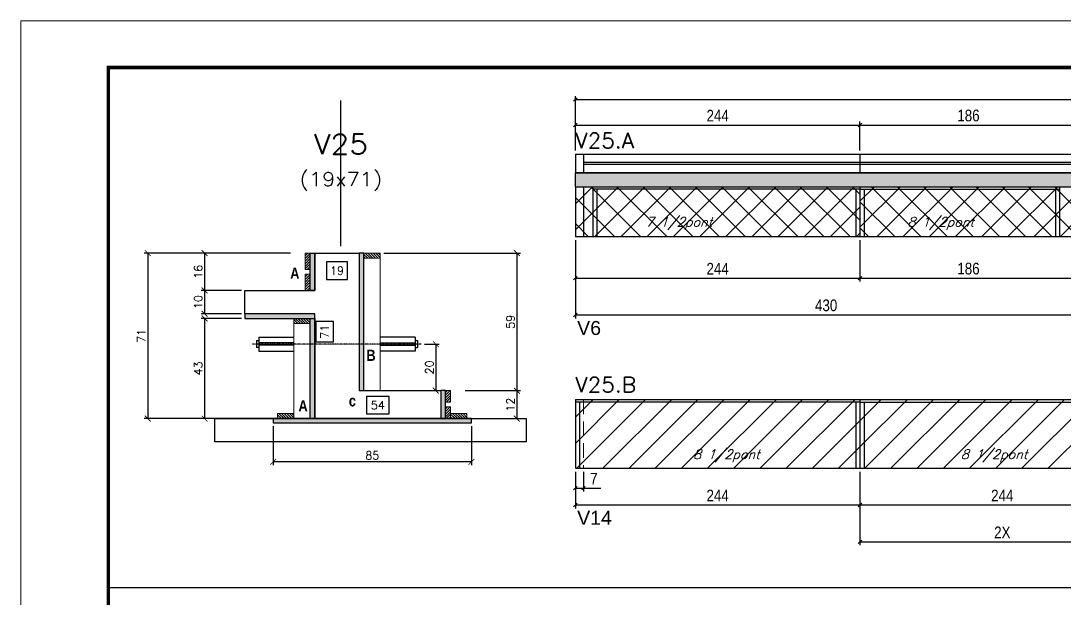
# Model space of a CAD drawing. Extents: x -10448 to -1189, y -11772 to 17235.
# Drawn here: x -10448 to -9554, y 8309 to 8804 of the extents above; entities that cross this region are included whole.
import ezdxf
from ezdxf.enums import TextEntityAlignment as Align

# ---------------------------------------------------------------- set-up
doc = ezdxf.new("R2010")
doc.units = 0
doc.linetypes.add('DASHED', pattern=[0.75, 0.5, -0.25])
doc.linetypes.add('HIDDEN', pattern=[0.375, 0.25, -0.125])
for name, color, linetype in [('5', 5, 'Continuous'), ('barrote', 251, 'Continuous'), ('COTA', 241, 'Continuous'), ('Cota Seção (2x)', 4, 'Continuous'), ('detalhes', 4, 'Continuous'), ('Painéis', 200, 'Continuous'), ('Reaproveitamento', 251, 'Continuous'), ('SARR_2.2x7', 40, 'Continuous'), ('SARR_3.5x7', 81, 'Continuous'), ('TENSOR', 3, 'Continuous'), ('texto', 7, 'Continuous'), ('Texto de Titulo', 7, 'Continuous'), ('Texto Qtd Sarr', 242, 'Continuous')]:
    doc.layers.add(name, color=color, linetype=linetype)
for name, color, linetype, lineweight in [('CONCRETO', 251, 'Continuous', 25), ('Folhas', 255, 'Continuous', 9), ('Hachura', 251, 'Continuous', 9), ('Madeira', 126, 'Continuous', 18), ('Sarr 2.2x7', 40, 'Continuous', 9), ('SARRAFO DE PRESSAO', 251, 'DASHED', 9), ('Texto Seção', 7, 'Continuous', 15)]:
    doc.layers.add(name, color=color, linetype=linetype, lineweight=lineweight)
doc.styles.add('COTA TECNICA', font='techl___.ttf', dxfattribs={"height": 10})
doc.styles.add('REGUA-120', font='ROMANS.shx', dxfattribs={"height": 15})
doc.styles.add('Romans', font='romans.shx')
doc.styles.get("Standard").update_dxf_attribs({"font": 'arial.ttf'})
doc.styles.add('TECNICA', font='techb___.ttf', dxfattribs={"height": 10})
doc.dimstyles.new('Cota Seção (2x)', dxfattribs={"dimtxt": 7, "dimasz": 5, "dimexe": 3, "dimexo": 3, "dimgap": 2, "dimtad": 3, "dimdec": 1, "dimlfac": 0.5, "dimzin": 12, "dimdsep": 46, "dimtxsty": 'Romans', "dimblk": 'ARCHTICK', "dimcen": 0, "dimclrd": 4, "dimclre": 4, "dimclrt": 1, "dimadec": 1, "dimazin": 3, "dimtfac": 1, "dimtdec": 1, "dimtmove": 0, "dimatfit": 3, "dimldrblk": 'OBLIQUE', "dimfxl": 1, "dimtolj": 1, "dimtzin": 12, "dimarcsym": 0})
doc.dimstyles.new('Cota Seção interna', dxfattribs={"dimtxt": 7, "dimasz": 6, "dimexe": 0.18, "dimexo": 2, "dimgap": -4, "dimtad": 3, "dimdec": 1, "dimlfac": 0.5, "dimzin": 12, "dimdsep": 46, "dimtxsty": 'Romans', "dimblk": 'ARCHTICK', "dimcen": 0.09, "dimse1": 1, "dimse2": 1, "dimsd1": 1, "dimsd2": 1, "dimclrd": 180, "dimclre": 5, "dimclrt": 1, "dimadec": 0, "dimazin": 3, "dimtfac": 1, "dimtdec": 1, "dimtofl": 0, "dimtmove": 0, "dimatfit": 3, "dimldrblk": 'ARCHTICK', "dimfxl": 1, "dimtolj": 1, "dimtzin": 0, "dimarcsym": 0})
doc.dimstyles.new('PAINEL', dxfattribs={"dimtxt": 10, "dimasz": 3, "dimexe": 3, "dimexo": 3, "dimgap": 3, "dimtad": 1, "dimdec": 1, "dimzin": 12, "dimdsep": 46, "dimtxsty": 'COTA TECNICA', "dimblk1": 'OBLIQUE', "dimblk2": 'OBLIQUE', "dimsah": 1, "dimcen": 0.9, "dimclrd": 4, "dimclre": 4, "dimclrt": 240, "dimadec": 1, "dimazin": 3, "dimtfac": 1, "dimtdec": 1, "dimtmove": 0, "dimatfit": 3, "dimfxl": 1, "dimtolj": 1, "dimtzin": 12, "dimarcsym": 0})
pattern_1 = [(45, (-141054.283, -17031.849), (-11.2253202, 11.2253202), [])]

# ---------------------------------------------------------------- blocks, each defined once
blk = doc.blocks.new('9999999999')
at = {"layer": 'Folhas'}
blk.add_lwpolyline([(98138.98, 34190.21), (99623.98, 34190.21), (99623.98, 35240.21), (98138.98, 35240.21)], close=True, dxfattribs=at)
at = {"layer": 'Folhas', "color": 30, "const_width": 3}
blk.add_lwpolyline([(98213.98, 34230.21), (99583.98, 34230.21), (99583.98, 35200.21), (98213.98, 35200.21)], close=True, dxfattribs=at)
blk = doc.blocks.new('titulo1')
at = {"layer": 'Defpoints', "color": 252, "linetype": 'HIDDEN', "ltscale": 2}
blk.add_line((0, 0), (0, 125), dxfattribs=at)
at = {"layer": 'Defpoints', "style": 'Romans', "oblique": 15}
blk.add_attdef('FOLHA', text='', height=10, dxfattribs=at).set_placement((0, 15.58), align=Align.MIDDLE_CENTER)
at = {"layer": 'Texto Qtd Sarr', "color": 3, "style": 'Romans', "oblique": 15}
for tag, height, p in [('TITULO', 17, (0, 71.45)), ('SEÇÃO', 12, (0, 41.55))]:
    blk.add_attdef(tag, text='', height=height, dxfattribs=at).set_placement(p, align=Align.MIDDLE_CENTER)
blk = doc.blocks.new('_Oblique')
at = {"color": 0, "linetype": 'ByBlock', "lineweight": -2}
blk.add_line((-0.5, -0.5), (0.5, 0.5), dxfattribs=at)
blk = doc.blocks.new('*D775')
at = {"layer": 'COTA', "color": 4, "linetype": 'ByBlock', "lineweight": -2, "transparency": 16777216}
for p, q in [((-9972.98, 8417.34), (-9972.98, 8385.88)), ((-9728.98, 8417.34), (-9728.98, 8385.88)), ((-9972.98, 8388.88), (-9728.98, 8388.88))]:
    blk.add_line(p, q, dxfattribs=at)
at = {"layer": 'Defpoints', "color": 0, "linetype": 'ByBlock', "transparency": 16777216}
for p in [(-9972.98, 8420.34), (-9728.98, 8420.34), (-9728.98, 8388.88)]:
    blk.add_point(p, dxfattribs=at)
at = {"layer": 'COTA', "color": 4, "linetype": 'ByBlock', "lineweight": -2, "transparency": 16777216, "xscale": 3, "yscale": 3, "zscale": 3, "rotation": 180}
blk.add_blockref('_Oblique', (-9972.98, 8388.88), dxfattribs=at)
at = {"layer": 'COTA', "color": 4, "linetype": 'ByBlock', "lineweight": -2, "transparency": 16777216, "xscale": 3, "yscale": 3, "zscale": 3}
blk.add_blockref('_Oblique', (-9728.98, 8388.88), dxfattribs=at)
at = {"layer": 'COTA', "color": 240, "linetype": 'ByBlock', "transparency": 16777216, "insert": (-9850.98, 8396.95), "char_height": 10, "attachment_point": 5, "style": 'COTA TECNICA'}
blk.add_mtext('\\A1;244', dxfattribs=at)
blk = doc.blocks.new('*D776')
at = {"layer": 'COTA', "color": 4, "linetype": 'ByBlock', "lineweight": -2, "transparency": 16777216}
for p, q in [((-9728.98, 8417.34), (-9728.98, 8385.88)), ((-9484.98, 8417.34), (-9484.98, 8385.88)), ((-9728.98, 8388.88), (-9484.98, 8388.88))]:
    blk.add_line(p, q, dxfattribs=at)
at = {"layer": 'Defpoints', "color": 0, "linetype": 'ByBlock', "transparency": 16777216}
for p in [(-9728.98, 8420.34), (-9484.98, 8420.34), (-9484.98, 8388.88)]:
    blk.add_point(p, dxfattribs=at)
at = {"layer": 'COTA', "color": 4, "linetype": 'ByBlock', "lineweight": -2, "transparency": 16777216, "xscale": 3, "yscale": 3, "zscale": 3, "rotation": 180}
blk.add_blockref('_Oblique', (-9728.98, 8388.88), dxfattribs=at)
at = {"layer": 'COTA', "color": 4, "linetype": 'ByBlock', "lineweight": -2, "transparency": 16777216, "xscale": 3, "yscale": 3, "zscale": 3}
blk.add_blockref('_Oblique', (-9484.98, 8388.88), dxfattribs=at)
at = {"layer": 'COTA', "color": 240, "linetype": 'ByBlock', "transparency": 16777216, "insert": (-9606.98, 8396.95), "char_height": 10, "attachment_point": 5, "style": 'COTA TECNICA'}
blk.add_mtext('\\A1;244', dxfattribs=at)
blk = doc.blocks.new('*D779')
at = {"layer": 'COTA', "color": 4, "linetype": 'ByBlock', "lineweight": -2, "transparency": 16777216}
for p, q in [((-9972.98, 8417.34), (-9972.98, 8400.33)), ((-9965.98, 8417.34), (-9965.98, 8400.33)), ((-9972.98, 8403.33), (-9965.98, 8403.33)), ((-9965.98, 8403.33), (-9951.24, 8403.33))]:
    blk.add_line(p, q, dxfattribs=at)
at = {"layer": 'Defpoints', "color": 0, "linetype": 'ByBlock', "transparency": 16777216}
for p in [(-9972.98, 8420.34), (-9965.98, 8420.34), (-9965.98, 8403.33)]:
    blk.add_point(p, dxfattribs=at)
at = {"layer": 'COTA', "color": 4, "linetype": 'ByBlock', "lineweight": -2, "transparency": 16777216, "xscale": 3, "yscale": 3, "zscale": 3, "rotation": 180}
blk.add_blockref('_Oblique', (-9972.98, 8403.33), dxfattribs=at)
at = {"layer": 'COTA', "color": 4, "linetype": 'ByBlock', "lineweight": -2, "transparency": 16777216, "xscale": 3, "yscale": 3, "zscale": 3}
blk.add_blockref('_Oblique', (-9965.98, 8403.33), dxfattribs=at)
at = {"layer": 'COTA', "color": 240, "linetype": 'ByBlock', "transparency": 16777216, "insert": (-9957.11, 8411.4), "char_height": 10, "attachment_point": 5, "style": 'COTA TECNICA'}
blk.add_mtext('\\A1;7', dxfattribs=at)
blk = doc.blocks.new('*D781')
at = {"layer": 'COTA', "color": 4, "linetype": 'ByBlock', "lineweight": -2, "transparency": 16777216}
for p, q in [((-9728.98, 8417.34), (-9728.98, 8354.26)), ((-9484.98, 8417.34), (-9484.98, 8354.26)), ((-9728.98, 8357.26), (-9484.98, 8357.26))]:
    blk.add_line(p, q, dxfattribs=at)
at = {"layer": 'Defpoints', "color": 0, "linetype": 'ByBlock', "transparency": 16777216}
for p in [(-9728.98, 8420.34), (-9484.98, 8420.34), (-9484.98, 8357.26)]:
    blk.add_point(p, dxfattribs=at)
at = {"layer": 'COTA', "color": 4, "linetype": 'ByBlock', "lineweight": -2, "transparency": 16777216, "xscale": 3, "yscale": 3, "zscale": 3, "rotation": 180}
blk.add_blockref('_Oblique', (-9728.98, 8357.26), dxfattribs=at)
at = {"layer": 'COTA', "color": 4, "linetype": 'ByBlock', "lineweight": -2, "transparency": 16777216, "xscale": 3, "yscale": 3, "zscale": 3}
blk.add_blockref('_Oblique', (-9484.98, 8357.26), dxfattribs=at)
at = {"layer": 'COTA', "color": 240, "linetype": 'ByBlock', "transparency": 16777216, "insert": (-9606.98, 8365.32), "char_height": 10, "attachment_point": 5, "style": 'COTA TECNICA'}
blk.add_mtext('\\A1;2X', dxfattribs=at)
blk = doc.blocks.new('*D782')
at = {"layer": 'COTA', "color": 4, "linetype": 'ByBlock', "lineweight": -2, "transparency": 16777216}
for p, q in [((-9972.98, 8615.93), (-9972.98, 8580.46)), ((-9728.98, 8615.93), (-9728.98, 8580.46)), ((-9972.98, 8583.46), (-9728.98, 8583.46))]:
    blk.add_line(p, q, dxfattribs=at)
at = {"layer": 'Defpoints', "color": 0, "linetype": 'ByBlock', "transparency": 16777216}
for p in [(-9972.98, 8618.93), (-9728.98, 8618.93), (-9728.98, 8583.46)]:
    blk.add_point(p, dxfattribs=at)
at = {"layer": 'COTA', "color": 4, "linetype": 'ByBlock', "lineweight": -2, "transparency": 16777216, "xscale": 3, "yscale": 3, "zscale": 3, "rotation": 180}
blk.add_blockref('_Oblique', (-9972.98, 8583.46), dxfattribs=at)
at = {"layer": 'COTA', "color": 4, "linetype": 'ByBlock', "lineweight": -2, "transparency": 16777216, "xscale": 3, "yscale": 3, "zscale": 3}
blk.add_blockref('_Oblique', (-9728.98, 8583.46), dxfattribs=at)
at = {"layer": 'COTA', "color": 240, "linetype": 'ByBlock', "transparency": 16777216, "insert": (-9850.98, 8591.54), "char_height": 10, "attachment_point": 5, "style": 'COTA TECNICA'}
blk.add_mtext('\\A1;244', dxfattribs=at)
blk = doc.blocks.new('*D783')
at = {"layer": 'COTA', "color": 4, "linetype": 'ByBlock', "lineweight": -2, "transparency": 16777216}
for p, q in [((-9728.98, 8615.93), (-9728.98, 8580.46)), ((-9542.98, 8615.93), (-9542.98, 8580.46)), ((-9728.98, 8583.46), (-9542.98, 8583.46))]:
    blk.add_line(p, q, dxfattribs=at)
at = {"layer": 'Defpoints', "color": 0, "linetype": 'ByBlock', "transparency": 16777216}
for p in [(-9728.98, 8618.93), (-9542.98, 8618.93), (-9542.98, 8583.46)]:
    blk.add_point(p, dxfattribs=at)
at = {"layer": 'COTA', "color": 4, "linetype": 'ByBlock', "lineweight": -2, "transparency": 16777216, "xscale": 3, "yscale": 3, "zscale": 3, "rotation": 180}
blk.add_blockref('_Oblique', (-9728.98, 8583.46), dxfattribs=at)
at = {"layer": 'COTA', "color": 4, "linetype": 'ByBlock', "lineweight": -2, "transparency": 16777216, "xscale": 3, "yscale": 3, "zscale": 3}
blk.add_blockref('_Oblique', (-9542.98, 8583.46), dxfattribs=at)
at = {"layer": 'COTA', "color": 240, "linetype": 'ByBlock', "transparency": 16777216, "insert": (-9635.98, 8591.59), "char_height": 10, "attachment_point": 5, "style": 'COTA TECNICA'}
blk.add_mtext('\\A1;186', dxfattribs=at)
blk = doc.blocks.new('*D761')
at = {"layer": 'COTA', "color": 4, "linetype": 'ByBlock', "lineweight": -2, "transparency": 16777216}
for p, q in [((-9972.98, 8615.93), (-9972.98, 8548.84)), ((-9542.98, 8615.93), (-9542.98, 8548.84)), ((-9972.98, 8551.84), (-9542.98, 8551.84))]:
    blk.add_line(p, q, dxfattribs=at)
at = {"layer": 'Defpoints', "color": 0, "linetype": 'ByBlock', "transparency": 16777216}
for p in [(-9972.98, 8618.93), (-9542.98, 8618.93), (-9542.98, 8551.84)]:
    blk.add_point(p, dxfattribs=at)
at = {"layer": 'COTA', "color": 4, "linetype": 'ByBlock', "lineweight": -2, "transparency": 16777216, "xscale": 3, "yscale": 3, "zscale": 3, "rotation": 180}
blk.add_blockref('_Oblique', (-9972.98, 8551.84), dxfattribs=at)
at = {"layer": 'COTA', "color": 4, "linetype": 'ByBlock', "lineweight": -2, "transparency": 16777216, "xscale": 3, "yscale": 3, "zscale": 3}
blk.add_blockref('_Oblique', (-9542.98, 8551.84), dxfattribs=at)
at = {"layer": 'COTA', "color": 240, "linetype": 'ByBlock', "transparency": 16777216, "insert": (-9757.98, 8560.06), "char_height": 10, "attachment_point": 5, "style": 'COTA TECNICA'}
blk.add_mtext('\\A1;430', dxfattribs=at)
blk = doc.blocks.new('*D773')
at = {"layer": 'COTA', "color": 4, "linetype": 'ByBlock', "lineweight": -2, "transparency": 16777216}
for p, q in [((-9972.98, 8692.93), (-9972.98, 8717.8)), ((-9972.98, 8714.8), (-9728.98, 8714.8)), ((-9728.98, 8692.93), (-9728.98, 8717.8))]:
    blk.add_line(p, q, dxfattribs=at)
at = {"layer": 'Defpoints', "color": 0, "linetype": 'ByBlock', "transparency": 16777216}
for p in [(-9728.98, 8714.8), (-9972.98, 8689.93), (-9728.98, 8689.93)]:
    blk.add_point(p, dxfattribs=at)
at = {"layer": 'COTA', "color": 4, "linetype": 'ByBlock', "lineweight": -2, "transparency": 16777216, "xscale": 3, "yscale": 3, "zscale": 3, "rotation": 180}
blk.add_blockref('_Oblique', (-9972.98, 8714.8), dxfattribs=at)
at = {"layer": 'COTA', "color": 4, "linetype": 'ByBlock', "lineweight": -2, "transparency": 16777216, "xscale": 3, "yscale": 3, "zscale": 3}
blk.add_blockref('_Oblique', (-9728.98, 8714.8), dxfattribs=at)
at = {"layer": 'COTA', "color": 240, "linetype": 'ByBlock', "transparency": 16777216, "insert": (-9850.98, 8722.88), "char_height": 10, "attachment_point": 5, "style": 'COTA TECNICA'}
blk.add_mtext('\\A1;244', dxfattribs=at)
blk = doc.blocks.new('*D754')
at = {"layer": 'COTA', "color": 4, "linetype": 'ByBlock', "lineweight": -2, "transparency": 16777216}
for p, q in [((-9728.98, 8692.93), (-9728.98, 8717.8)), ((-9728.98, 8714.8), (-9542.98, 8714.8)), ((-9542.98, 8692.93), (-9542.98, 8717.8))]:
    blk.add_line(p, q, dxfattribs=at)
at = {"layer": 'Defpoints', "color": 0, "linetype": 'ByBlock', "transparency": 16777216}
for p in [(-9542.98, 8714.8), (-9728.98, 8689.93), (-9542.98, 8689.93)]:
    blk.add_point(p, dxfattribs=at)
at = {"layer": 'COTA', "color": 4, "linetype": 'ByBlock', "lineweight": -2, "transparency": 16777216, "xscale": 3, "yscale": 3, "zscale": 3, "rotation": 180}
blk.add_blockref('_Oblique', (-9728.98, 8714.8), dxfattribs=at)
at = {"layer": 'COTA', "color": 4, "linetype": 'ByBlock', "lineweight": -2, "transparency": 16777216, "xscale": 3, "yscale": 3, "zscale": 3}
blk.add_blockref('_Oblique', (-9542.98, 8714.8), dxfattribs=at)
at = {"layer": 'COTA', "color": 240, "linetype": 'ByBlock', "transparency": 16777216, "insert": (-9635.98, 8722.93), "char_height": 10, "attachment_point": 5, "style": 'COTA TECNICA'}
blk.add_mtext('\\A1;186', dxfattribs=at)
blk = doc.blocks.new('*D759')
at = {"layer": 'COTA', "color": 4, "linetype": 'ByBlock', "lineweight": -2, "transparency": 16777216}
for p, q in [((-9972.98, 8692.93), (-9972.98, 8739.72)), ((-9085.98, 8692.93), (-9085.98, 8739.72)), ((-9972.98, 8736.72), (-9085.98, 8736.72))]:
    blk.add_line(p, q, dxfattribs=at)
at = {"layer": 'Defpoints', "color": 0, "linetype": 'ByBlock', "transparency": 16777216}
for p in [(-9085.98, 8736.72), (-9972.98, 8689.93), (-9085.98, 8689.93)]:
    blk.add_point(p, dxfattribs=at)
at = {"layer": 'COTA', "color": 4, "linetype": 'ByBlock', "lineweight": -2, "transparency": 16777216, "xscale": 3, "yscale": 3, "zscale": 3, "rotation": 180}
blk.add_blockref('_Oblique', (-9972.98, 8736.72), dxfattribs=at)
at = {"layer": 'COTA', "color": 4, "linetype": 'ByBlock', "lineweight": -2, "transparency": 16777216, "xscale": 3, "yscale": 3, "zscale": 3}
blk.add_blockref('_Oblique', (-9085.98, 8736.72), dxfattribs=at)
at = {"layer": 'COTA', "color": 240, "linetype": 'ByBlock', "transparency": 16777216, "insert": (-9529.48, 8744.82), "char_height": 10, "attachment_point": 5, "style": 'COTA TECNICA'}
blk.add_mtext('\\A1;887', dxfattribs=at)
blk = doc.blocks.new('_ArchTick')
at = {"color": 0, "linetype": 'ByBlock', "const_width": 0.15}
blk.add_lwpolyline([(-0.5, -0.5), (0.5, 0.5)], dxfattribs=at)
blk = doc.blocks.new('*D751')
at = {"layer": 'COTA', "color": 4, "lineweight": -2, "transparency": 16777216}
for p, q in [((-10137.28, 8604.93), (-10020.1, 8604.93)), ((-10023.1, 8604.93), (-10023.1, 8486.93)), ((-10067.28, 8486.93), (-10020.1, 8486.93))]:
    blk.add_line(p, q, dxfattribs=at)
at = {"layer": 'Defpoints', "color": 0, "transparency": 16777216}
for p in [(-10140.28, 8604.93), (-10070.28, 8486.93), (-10023.1, 8486.93)]:
    blk.add_point(p, dxfattribs=at)
at = {"layer": 'COTA', "color": 4, "lineweight": -2, "transparency": 16777216, "xscale": 5, "yscale": 5, "zscale": 5}
for p, rotation in [((-10023.1, 8604.93), 90), ((-10023.1, 8486.93), 270)]:
    blk.add_blockref('_ArchTick', p, dxfattribs=dict(at, rotation=rotation))
at = {"layer": 'COTA', "color": 1, "transparency": 16777216, "insert": (-10028.6, 8545.93), "char_height": 7, "attachment_point": 5, "rotation": 90, "style": 'Romans'}
blk.add_mtext('\\A1;59', dxfattribs=at)
blk = doc.blocks.new('*D752')
at = {"layer": 'COTA', "color": 4, "lineweight": -2, "transparency": 16777216}
for p, q in [((-10217.28, 8604.93), (-10293.74, 8604.93)), ((-10290.74, 8604.93), (-10290.74, 8572.93)), ((-10259.28, 8572.93), (-10293.74, 8572.93))]:
    blk.add_line(p, q, dxfattribs=at)
at = {"layer": 'Defpoints', "color": 0, "transparency": 16777216}
for p in [(-10214.28, 8604.93), (-10290.74, 8572.93), (-10256.28, 8572.93)]:
    blk.add_point(p, dxfattribs=at)
at = {"layer": 'COTA', "color": 4, "lineweight": -2, "transparency": 16777216, "xscale": 5, "yscale": 5, "zscale": 5}
for p, rotation in [((-10290.74, 8604.93), 90), ((-10290.74, 8572.93), 270)]:
    blk.add_blockref('_ArchTick', p, dxfattribs=dict(at, rotation=rotation))
at = {"layer": 'COTA', "color": 1, "transparency": 16777216, "insert": (-10296.24, 8588.93), "char_height": 7, "attachment_point": 5, "rotation": 90, "style": 'Romans'}
blk.add_mtext('\\A1;16', dxfattribs=at)
blk = doc.blocks.new('*D749')
at = {"layer": 'Cota Seção (2x)', "color": 180, "lineweight": -2, "transparency": 16777216}
for p, q in [((-10132.45, 8481.93), (-10152.12, 8481.93)), ((-10152.12, 8481.93), (-10152.12, 8466.93)), ((-10132.45, 8466.93), (-10132.45, 8481.93)), ((-10152.12, 8466.93), (-10132.45, 8466.93))]:
    blk.add_line(p, q, dxfattribs=at)
at = {"layer": 'Defpoints', "color": 0, "transparency": 16777216}
for p in [(-10196.28, 8470.93), (-10088.28, 8470.93), (-10196.28, 8462.93)]:
    blk.add_point(p, dxfattribs=at)
at = {"layer": 'Cota Seção (2x)', "color": 1, "transparency": 16777216, "insert": (-10142.28, 8474.43), "char_height": 7, "attachment_point": 5, "style": 'Romans'}
blk.add_mtext('\\A1;54', dxfattribs=at)
blk = doc.blocks.new('*D762')
at = {"layer": 'COTA', "color": 4, "lineweight": -2, "transparency": 16777216}
for p, q in [((-10102.28, 8526.83), (-10089.6, 8526.83)), ((-10092.6, 8526.83), (-10092.6, 8486.93)), ((-10102.28, 8486.93), (-10089.6, 8486.93))]:
    blk.add_line(p, q, dxfattribs=at)
at = {"layer": 'Defpoints', "color": 0, "transparency": 16777216}
for p in [(-10105.28, 8526.83), (-10105.28, 8486.93), (-10092.6, 8486.93)]:
    blk.add_point(p, dxfattribs=at)
at = {"layer": 'COTA', "color": 4, "lineweight": -2, "transparency": 16777216, "xscale": 5, "yscale": 5, "zscale": 5}
for p, rotation in [((-10092.6, 8526.83), 90), ((-10092.6, 8486.93), 270)]:
    blk.add_blockref('_ArchTick', p, dxfattribs=dict(at, rotation=rotation))
at = {"layer": 'COTA', "color": 1, "transparency": 16777216, "insert": (-10098.1, 8506.88), "char_height": 7, "attachment_point": 5, "rotation": 90, "style": 'Romans'}
blk.add_mtext('\\A1;20', dxfattribs=at)
blk = doc.blocks.new('*D763')
at = {"layer": 'COTA', "color": 4, "lineweight": -2, "transparency": 16777216}
for p, q in [((-10259.28, 8572.93), (-10293.74, 8572.93)), ((-10290.74, 8572.93), (-10290.74, 8552.93)), ((-10259.28, 8552.93), (-10293.74, 8552.93))]:
    blk.add_line(p, q, dxfattribs=at)
at = {"layer": 'Defpoints', "color": 0, "transparency": 16777216}
for p in [(-10256.28, 8572.93), (-10290.74, 8552.93), (-10256.28, 8552.93)]:
    blk.add_point(p, dxfattribs=at)
at = {"layer": 'COTA', "color": 4, "lineweight": -2, "transparency": 16777216, "xscale": 5, "yscale": 5, "zscale": 5}
for p, rotation in [((-10290.74, 8572.93), 90), ((-10290.74, 8552.93), 270)]:
    blk.add_blockref('_ArchTick', p, dxfattribs=dict(at, rotation=rotation))
at = {"layer": 'COTA', "color": 1, "transparency": 16777216, "insert": (-10296.24, 8562.93), "char_height": 7, "attachment_point": 5, "rotation": 90, "style": 'Romans'}
blk.add_mtext('\\A1;10', dxfattribs=at)
blk = doc.blocks.new('*D764')
at = {"layer": 'COTA', "color": 4, "lineweight": -2, "transparency": 16777216}
for p, q in [((-10259.28, 8548.93), (-10293.74, 8548.93)), ((-10290.74, 8548.93), (-10290.74, 8462.93)), ((-10217.28, 8462.93), (-10293.74, 8462.93))]:
    blk.add_line(p, q, dxfattribs=at)
at = {"layer": 'Defpoints', "color": 0, "transparency": 16777216}
for p in [(-10256.28, 8548.93), (-10290.74, 8462.93), (-10214.28, 8462.93)]:
    blk.add_point(p, dxfattribs=at)
at = {"layer": 'COTA', "color": 4, "lineweight": -2, "transparency": 16777216, "xscale": 5, "yscale": 5, "zscale": 5}
for p, rotation in [((-10290.74, 8548.93), 90), ((-10290.74, 8462.93), 270)]:
    blk.add_blockref('_ArchTick', p, dxfattribs=dict(at, rotation=rotation))
at = {"layer": 'COTA', "color": 1, "transparency": 16777216, "insert": (-10296.24, 8505.93), "char_height": 7, "attachment_point": 5, "rotation": 90, "style": 'Romans'}
blk.add_mtext('\\A1;43', dxfattribs=at)
blk = doc.blocks.new('*D750')
at = {"layer": 'COTA', "color": 4, "lineweight": -2, "transparency": 16777216}
for p, q in [((-10067.28, 8486.93), (-10020.1, 8486.93)), ((-10023.1, 8486.93), (-10023.1, 8462.93)), ((-10076.88, 8462.93), (-10020.1, 8462.93))]:
    blk.add_line(p, q, dxfattribs=at)
at = {"layer": 'Defpoints', "color": 0, "transparency": 16777216}
for p in [(-10070.28, 8486.93), (-10079.88, 8462.93), (-10023.1, 8462.93)]:
    blk.add_point(p, dxfattribs=at)
at = {"layer": 'COTA', "color": 4, "lineweight": -2, "transparency": 16777216, "xscale": 5, "yscale": 5, "zscale": 5}
for p, rotation in [((-10023.1, 8486.93), 90), ((-10023.1, 8462.93), 270)]:
    blk.add_blockref('_ArchTick', p, dxfattribs=dict(at, rotation=rotation))
at = {"layer": 'COTA', "color": 1, "transparency": 16777216, "insert": (-10028.6, 8474.93), "char_height": 7, "attachment_point": 5, "rotation": 90, "style": 'Romans'}
blk.add_mtext('\\A1;12', dxfattribs=at)
blk = doc.blocks.new('*D765')
at = {"layer": 'COTA', "color": 4, "lineweight": -2, "transparency": 16777216}
for p, q in [((-10217.28, 8604.93), (-10342.47, 8604.93)), ((-10339.47, 8604.93), (-10339.47, 8462.93)), ((-10217.28, 8462.93), (-10342.47, 8462.93))]:
    blk.add_line(p, q, dxfattribs=at)
at = {"layer": 'Defpoints', "color": 0, "transparency": 16777216}
for p in [(-10214.28, 8604.93), (-10339.47, 8462.93), (-10214.28, 8462.93)]:
    blk.add_point(p, dxfattribs=at)
at = {"layer": 'COTA', "color": 4, "lineweight": -2, "transparency": 16777216, "xscale": 5, "yscale": 5, "zscale": 5}
for p, rotation in [((-10339.47, 8604.93), 90), ((-10339.47, 8462.93), 270)]:
    blk.add_blockref('_ArchTick', p, dxfattribs=dict(at, rotation=rotation))
at = {"layer": 'COTA', "color": 1, "transparency": 16777216, "insert": (-10344.97, 8533.93), "char_height": 7, "attachment_point": 5, "rotation": 90, "style": 'Romans'}
blk.add_mtext('\\A1;71', dxfattribs=at)
blk = doc.blocks.new('*D766')
at = {"layer": 'Cota Seção (2x)', "color": 180, "lineweight": -2, "transparency": 16777216}
for p, q in [((-10180.41, 8546.12), (-10195.41, 8546.12)), ((-10195.41, 8546.12), (-10195.41, 8528.79)), ((-10180.41, 8528.79), (-10180.41, 8546.12)), ((-10195.41, 8528.79), (-10180.41, 8528.79))]:
    blk.add_line(p, q, dxfattribs=at)
at = {"layer": 'Defpoints', "color": 0, "transparency": 16777216}
for p in [(-10196.28, 8604.93), (-10196.28, 8462.93), (-10176.41, 8462.93)]:
    blk.add_point(p, dxfattribs=at)
at = {"layer": 'Cota Seção (2x)', "color": 1, "transparency": 16777216, "insert": (-10187.91, 8537.45), "char_height": 7, "attachment_point": 5, "rotation": 90, "style": 'Romans'}
blk.add_mtext('\\A1;71', dxfattribs=at)
blk = doc.blocks.new('*D767')
at = {"layer": 'COTA', "color": 4, "lineweight": -2, "transparency": 16777216}
for p, q in [((-10231.98, 8456.33), (-10231.98, 8422.88)), ((-10061.98, 8456.33), (-10061.98, 8422.88)), ((-10061.98, 8425.88), (-10231.98, 8425.88))]:
    blk.add_line(p, q, dxfattribs=at)
at = {"layer": 'Defpoints', "color": 0, "transparency": 16777216}
for p in [(-10231.98, 8459.33), (-10061.98, 8459.33), (-10231.98, 8425.88)]:
    blk.add_point(p, dxfattribs=at)
at = {"layer": 'COTA', "color": 4, "lineweight": -2, "transparency": 16777216, "xscale": 5, "yscale": 5, "zscale": 5, "rotation": 180}
blk.add_blockref('_ArchTick', (-10231.98, 8425.88), dxfattribs=at)
at = {"layer": 'COTA', "color": 4, "lineweight": -2, "transparency": 16777216, "xscale": 5, "yscale": 5, "zscale": 5}
blk.add_blockref('_ArchTick', (-10061.98, 8425.88), dxfattribs=at)
at = {"layer": 'COTA', "color": 1, "transparency": 16777216, "insert": (-10146.98, 8431.38), "char_height": 7, "attachment_point": 5, "style": 'Romans'}
blk.add_mtext('\\A1;85', dxfattribs=at)
blk = doc.blocks.new('*D768')
at = {"layer": 'Cota Seção (2x)', "color": 180, "lineweight": -2, "transparency": 16777216}
for p, q in [((-10168.28, 8597.38), (-10186.28, 8597.38)), ((-10186.28, 8597.38), (-10186.28, 8582.38)), ((-10168.28, 8582.38), (-10168.28, 8597.38)), ((-10186.28, 8582.38), (-10168.28, 8582.38))]:
    blk.add_line(p, q, dxfattribs=at)
at = {"layer": 'Defpoints', "color": 0, "transparency": 16777216}
for p in [(-10196.28, 8604.93), (-10158.28, 8604.93), (-10196.28, 8578.38)]:
    blk.add_point(p, dxfattribs=at)
at = {"layer": 'Cota Seção (2x)', "color": 1, "transparency": 16777216, "insert": (-10177.28, 8589.88), "char_height": 7, "attachment_point": 5, "style": 'Romans'}
blk.add_mtext('\\A1;19', dxfattribs=at)

msp = doc.modelspace()

# ---------------------------------------------------------------- hatches: boundary and pattern name
at = {"layer": 'COTA', "linetype": 'ByBlock'}
h = msp.add_hatch(dxfattribs=at)
h.set_pattern_fill('AR-CONC', color=256, scale=0.03)
h.set_pattern_definition([(50, (-139461.2827, -16952.9713), (5.46554007, -0.47817257), [0.5715, -6.2865]), (355, (-139461.2827, -16952.9713), (-1.05730264, 5.73170536), [0.4572, -5.02921753]), (100.4514447, (-139460.827, -16953.011), (4.40823741, 5.25353256), [0.48570026, -5.34270734]), (46.1842, (-139461.283, -16951.447), (8.13237123, -1.26126984), [0.85725, -9.42975]), (96.6355576, (-139460.605, -16951.5524), (7.122124, 7.42278374), [0.7285507, -8.01406824]), (351.184151, (-139461.283, -16951.447), (7.122124, 7.42278374), [0.685799, -7.54379196]), (21, (-139460.5207, -16951.8283), (4.54843174, -3.06795595), [0.5715, -6.2865]), (326, (-139460.5207, -16951.8283), (1.85406085, 5.52563898), [0.4572, -5.0292]), (71.451445, (-139460.1417, -16952.084), (6.40249258, 2.45768307), [0.48570026, -5.34269813]), (37.5, (-139461.2827, -16952.9713), (0.092658098, 2.536651166), [0, -4.96824, 0, -5.1054, 0, -5.04825]), (7.5, (-139461.2827, -16952.9713), (2.004589875, 3.005417245), [0, -2.91084, 0, -4.85394, 0, -1.92405]), (327.5, (-139462.982, -16952.9713), (4.067717855, -0.17186232), [0, -1.905, 0, -5.9436, 0, -7.8867]), (317.5, (-139463.744, -16952.9713), (4.44387544, 0.76279473), [0, -2.4765, 0, -3.94716, 0, -5.6007])])
h.paths.add_polyline_path([(-9542.98, 8618.93), (-9515.98, 8618.93), (-9515.98, 8661.93), (-9085.98, 8661.93), (-9085.98, 8673.93), (-9515.98, 8673.93), (-9515.98, 8678.93), (-9542.98, 8678.93), (-9542.98, 8673.93), (-9972.98, 8673.93), (-9972.98, 8661.93), (-9542.98, 8661.93)])
at = {"layer": 'Hachura', "linetype": 'ByBlock'}
h = msp.add_hatch(dxfattribs=at)
h.set_pattern_fill('ANSI37', color=256, scale=5)
h.set_pattern_definition([(45, (-1585, 1252.506), (-11.22532, 11.22532), []), (135, (-1585, 1252.506), (-11.22532, -11.22532), [])])
h.paths.add_polyline_path([(-9728.98, 8618.93), (-9728.98, 8661.93), (-9972.98, 8661.93), (-9972.98, 8618.93)])
h = msp.add_hatch(dxfattribs=at)
h.set_pattern_fill('ANSI37', color=256, scale=5)
h.set_pattern_definition([(45, (-141054.283, -17067.971), (-11.2253202, 11.2253202), []), (135, (-141054.283, -17067.971), (-11.2253202, -11.2253202), [])])
h.paths.add_polyline_path([(-9728.98, 8661.93), (-9728.98, 8618.93), (-9542.98, 8618.93), (-9542.98, 8661.93)])
at = {"layer": 'Hachura'}
h = msp.add_hatch(dxfattribs=at)
h.set_pattern_fill('ANSI31', color=256, scale=0.5, angle=360, style=0)
h.set_pattern_definition([(45, (-1611.585, 31687.5466), (-1.12253202, 1.12253202), [])])
h.paths.add_polyline_path([(-10200.28, 8604.93), (-10204.68, 8604.93), (-10204.68, 8590.93), (-10200.28, 8590.93)])
h = msp.add_hatch(color=256, dxfattribs=at)
h.dxf.hatch_style = 1
h.paths.add_polyline_path([(-10200.28, 8604.93), (-10196.28, 8604.93), (-10196.28, 8572.93), (-10200.28, 8572.93)])
h = msp.add_hatch(color=256, dxfattribs=at)
h.dxf.hatch_style = 1
h.paths.add_polyline_path([(-10154.28, 8604.93), (-10158.28, 8604.93), (-10158.28, 8486.93), (-10154.28, 8486.93)])
h = msp.add_hatch(dxfattribs=at)
h.set_pattern_fill('ANSI31', color=256, scale=0.5, angle=90, style=0)
h.set_pattern_definition([(135, (-32959.449, 16908.1701), (-1.12253202, -1.12253202), [])])
h.paths.add_polyline_path([(-10140.28, 8604.93), (-10140.28, 8600.53), (-10154.28, 8600.53), (-10154.28, 8604.93)])
h = msp.add_hatch(dxfattribs=at)
h.set_pattern_fill('ANSI31', color=256, scale=0.5, angle=360, style=0)
h.set_pattern_definition([(45, (-1611.585, 31669.5466), (-1.12253202, 1.12253202), [])])
h.paths.add_polyline_path([(-10200.28, 8586.93), (-10204.68, 8586.93), (-10204.68, 8572.93), (-10200.28, 8572.93)])
h = msp.add_hatch(color=256, dxfattribs=at)
h.dxf.hatch_style = 1
h.paths.add_polyline_path([(-10196.28, 8548.93), (-10196.28, 8552.93), (-10256.28, 8552.93), (-10256.28, 8548.93)])
h = msp.add_hatch(dxfattribs=at)
h.set_pattern_fill('ANSI31', color=256, scale=0.5, angle=270, style=0)
h.set_pattern_definition([(315, (12999.7914, 63.6826), (1.12253202, 1.12253202), [])])
h.paths.add_polyline_path([(-10214.28, 8548.93), (-10214.28, 8544.53), (-10200.28, 8544.53), (-10200.28, 8548.93)])
h = msp.add_hatch(color=256, dxfattribs=at)
h.dxf.hatch_style = 1
h.paths.add_polyline_path([(-10200.28, 8548.93), (-10196.28, 8548.93), (-10196.28, 8462.93), (-10200.28, 8462.93)])
h = msp.add_hatch(color=256, dxfattribs=at)
h.dxf.hatch_style = 1
h.paths.add_polyline_path([(-10084.28, 8486.93), (-10088.28, 8486.93), (-10088.28, 8462.93), (-10084.28, 8462.93)])
h = msp.add_hatch(dxfattribs=at)
h.set_pattern_fill('ANSI31', color=256, scale=0.5, style=0)
h.set_pattern_definition([(45, (-1909.585, 31149.5466), (-1.12253202, 1.12253202), [])])
h.paths.add_polyline_path([(-10084.28, 8486.93), (-10079.88, 8486.93), (-10079.88, 8476.93), (-10084.28, 8476.93)])
h = msp.add_hatch(dxfattribs=at)
h.set_pattern_fill('ANSI31', color=256, scale=0.5, style=0)
h.set_pattern_definition([(45, (-1909.585, 31135.5466), (-1.12253202, 1.12253202), [])])
h.paths.add_polyline_path([(-10084.28, 8472.93), (-10079.88, 8472.93), (-10079.88, 8462.93), (-10084.28, 8462.93)])
h = msp.add_hatch(color=256, dxfattribs=at)
h.dxf.hatch_style = 1
h.paths.add_polyline_path([(-10061.98, 8459.33), (-10061.98, 8462.93), (-10231.98, 8462.93), (-10231.98, 8459.33)])
h = msp.add_hatch(dxfattribs=at)
h.set_pattern_fill('ANSI31', color=256, scale=0.5, angle=270, style=0)
h.set_pattern_definition([(315, (12855.7914, 233.2826), (1.12253202, 1.12253202), [])])
h.paths.add_polyline_path([(-10228.28, 8462.93), (-10228.28, 8467.33), (-10214.28, 8467.33), (-10214.28, 8462.93)])
h = msp.add_hatch(dxfattribs=at)
h.set_pattern_fill('ANSI31', color=256, scale=0.5, angle=270, style=0)
h.set_pattern_definition([(315, (13029.3914, 233.2826), (1.12253202, 1.12253202), [])])
h.paths.add_polyline_path([(-10079.88, 8462.93), (-10079.88, 8467.33), (-10065.88, 8467.33), (-10065.88, 8462.93)])
at = {"layer": 'Reaproveitamento', "linetype": 'ByBlock'}
h = msp.add_hatch(dxfattribs=at)
h.set_pattern_fill('ANSI31', color=256, scale=5)
h.set_pattern_definition(pattern_1)
h.paths.add_polyline_path([(-9728.98, 8420.34), (-9728.98, 8479.34), (-9972.98, 8479.34), (-9972.98, 8420.34)])
h = msp.add_hatch(dxfattribs=at)
h.set_pattern_fill('ANSI31', color=256, scale=5)
h.set_pattern_definition(pattern_1)
h.paths.add_polyline_path([(-9728.98, 8420.34), (-9484.98, 8420.34), (-9484.98, 8479.34), (-9728.98, 8479.34)])

# ---------------------------------------------------------------- linework, layer by layer
at = {"ltscale": 3}
for p, q in [((-10244.28, 8532.83), (-10244.28, 8520.83)), ((-10244.28, 8532.83), (-10214.28, 8532.83)), ((-10110.28, 8532.83), (-10140.28, 8532.83)), ((-10110.28, 8532.83), (-10110.28, 8520.83)), ((-10246.28, 8529.83), (-10246.28, 8523.83)), ((-10246.28, 8529.83), (-10244.28, 8529.83)), ((-10244.28, 8523.83), (-10246.28, 8523.83)), ((-10214.28, 8527.83), (-10244.28, 8527.83)), ((-10214.28, 8525.83), (-10244.28, 8525.83)), ((-10140.28, 8527.83), (-10110.28, 8527.83)), ((-10140.28, 8525.83), (-10110.28, 8525.83)), ((-10110.28, 8529.83), (-10108.28, 8529.83)), ((-10110.28, 8523.83), (-10108.28, 8523.83)), ((-10108.28, 8529.83), (-10108.28, 8523.83)), ((-10244.28, 8520.83), (-10214.28, 8520.83)), ((-10110.28, 8520.83), (-10140.28, 8520.83))]:
    msp.add_line(p, q, dxfattribs=at)
at = {"layer": 'barrote'}
msp.add_lwpolyline([(-10015.1, 8442.93), (-10282.01, 8442.93), (-10282.01, 8462.93), (-10015.1, 8462.93)], close=True, dxfattribs=at)
at = {"layer": 'CONCRETO'}
for points in [[(-10158.28, 8604.93), (-10158.28, 8486.93), (-10088.28, 8486.93), (-10088.28, 8462.93), (-10088.28, 8462.93), (-10088.28, 8462.93), (-10196.28, 8462.93), (-10196.28, 8552.93), (-10256.28, 8552.93), (-10256.28, 8572.93), (-10196.28, 8572.93)], [(-10196.28, 8572.93), (-10196.28, 8584.93), (-10196.28, 8604.93), (-10158.28, 8604.93)]]:
    msp.add_lwpolyline(points, dxfattribs=at)
at = {"layer": 'COTA', "linetype": 'ByBlock'}
for p, q in [((-9972.98, 8661.93), (-9972.98, 8673.93)), ((-9972.98, 8673.93), (-9542.98, 8673.93)), ((-10373.28, 8317.97), (-9003.28, 8317.97))]:
    msp.add_line(p, q, dxfattribs=at)
at = {"layer": 'Madeira'}
for points in [[(-10200.28, 8604.93), (-10204.68, 8604.93), (-10204.68, 8590.93), (-10200.28, 8590.93)], [(-10140.28, 8604.93), (-10140.28, 8600.53), (-10154.28, 8600.53), (-10154.28, 8604.93)], [(-10140.28, 8486.93), (-10154.28, 8486.93), (-10154.28, 8604.93), (-10140.28, 8604.93)], [(-10200.28, 8586.93), (-10204.68, 8586.93), (-10204.68, 8572.93), (-10200.28, 8572.93)], [(-10214.28, 8548.93), (-10214.28, 8544.53), (-10200.28, 8544.53), (-10200.28, 8548.93)], [(-10214.28, 8548.93), (-10200.28, 8548.93), (-10200.28, 8462.93), (-10214.28, 8462.93)], [(-10084.28, 8486.93), (-10079.88, 8486.93), (-10079.88, 8476.93), (-10084.28, 8476.93)], [(-10084.28, 8472.93), (-10079.88, 8472.93), (-10079.88, 8462.93), (-10084.28, 8462.93)], [(-10228.28, 8462.93), (-10228.28, 8467.33), (-10214.28, 8467.33), (-10214.28, 8462.93)], [(-10079.88, 8462.93), (-10079.88, 8467.33), (-10065.88, 8467.33), (-10065.88, 8462.93)]]:
    msp.add_lwpolyline(points, close=True, dxfattribs=at)
at = {"layer": 'Painéis'}
for p, q in [((-9972.98, 8689.93), (-9085.98, 8689.93)), ((-9972.98, 8689.93), (-9972.98, 8673.93)), ((-9728.98, 8689.93), (-9728.98, 8673.93)), ((-9542.98, 8673.93), (-9972.98, 8673.93)), ((-9972.98, 8661.93), (-9542.98, 8661.93)), ((-9972.98, 8661.93), (-9972.98, 8618.93)), ((-9728.98, 8661.93), (-9728.98, 8618.93)), ((-9542.98, 8618.93), (-9972.98, 8618.93)), ((-9972.98, 8479.34), (-9269.98, 8479.34)), ((-9972.98, 8479.34), (-9972.98, 8420.34)), ((-9728.98, 8479.34), (-9728.98, 8420.34)), ((-9972.98, 8420.34), (-9269.98, 8420.34))]:
    msp.add_line(p, q, dxfattribs=at)
for points in [[(-10200.28, 8604.93), (-10196.28, 8604.93), (-10196.28, 8572.93), (-10200.28, 8572.93)], [(-10154.28, 8604.93), (-10158.28, 8604.93), (-10158.28, 8486.93), (-10154.28, 8486.93)], [(-10196.28, 8548.93), (-10196.28, 8552.93), (-10256.28, 8552.93), (-10256.28, 8548.93)], [(-10200.28, 8548.93), (-10196.28, 8548.93), (-10196.28, 8462.93), (-10200.28, 8462.93)], [(-10084.28, 8486.93), (-10088.28, 8486.93), (-10088.28, 8462.93), (-10084.28, 8462.93)], [(-10061.98, 8459.33), (-10061.98, 8462.93), (-10231.98, 8462.93), (-10231.98, 8459.33)]]:
    msp.add_lwpolyline(points, close=True, dxfattribs=at)
at = {"layer": 'Sarr 2.2x7', "linetype": 'HIDDEN', "ltscale": 50}
msp.add_line((-9965.98, 8479.34), (-9965.98, 8420.34), dxfattribs=at)
at = {"layer": 'SARR_2.2x7', "linetype": 'Continuous'}
for p, q in [((-9965.98, 8689.93), (-9965.98, 8673.93)), ((-9965.98, 8682.93), (-9728.98, 8682.93)), ((-9728.98, 8680.93), (-9965.98, 8680.93)), ((-9728.98, 8682.93), (-9329.98, 8682.93)), ((-9329.98, 8680.93), (-9728.98, 8680.93)), ((-9965.98, 8661.93), (-9965.98, 8618.93)), ((-9728.98, 8659.73), (-9957.98, 8659.73)), ((-9728.98, 8659.73), (-9557.98, 8659.73)), ((-9728.98, 8477.14), (-9972.98, 8477.14)), ((-9728.98, 8477.14), (-9484.98, 8477.14))]:
    msp.add_line(p, q, dxfattribs=at)
at = {"layer": 'SARR_3.5x7'}
for p, q in [((-9957.98, 8661.93), (-9957.98, 8618.93)), ((-9954.48, 8659.73), (-9954.48, 8618.93)), ((-9732.48, 8659.73), (-9732.48, 8618.93)), ((-9725.48, 8659.73), (-9725.48, 8618.93)), ((-9561.48, 8659.73), (-9561.48, 8618.93)), ((-9557.98, 8661.93), (-9557.98, 8618.93)), ((-9972.98, 8479.34), (-9972.98, 8420.34)), ((-9969.48, 8477.14), (-9969.48, 8420.34)), ((-9732.48, 8477.14), (-9732.48, 8420.34)), ((-9725.48, 8477.14), (-9725.48, 8420.34))]:
    msp.add_line(p, q, dxfattribs=at)
at = {"layer": 'TENSOR', "linetype": 'HIDDEN', "ltscale": 0.5}
msp.add_line((-10105.28, 8526.83), (-10249.59, 8526.83), dxfattribs=at)

# ---------------------------------------------------------------- block references
at = {"layer": 'SARRAFO DE PRESSAO', "color": 6, "linetype": 'ByBlock'}
msp.add_blockref('9999999999', (-108587.26, -26436), dxfattribs=at)
at = {"layer": 'Texto Seção'}
ref = msp.add_blockref('titulo1', (-10173.98, 8610.87), dxfattribs=at)
ref.add_attrib('TITULO', 'V25', dxfattribs={"layer": 'Texto de Titulo', "color": 7, "height": 17, "style": 'Romans', "width": 1.1}).set_placement((-10173.98, 8698.37), align=Align.MIDDLE_CENTER)
ref.add_attrib('SEÇÃO', '(19x71)', dxfattribs={"layer": 'Texto de Titulo', "color": 7, "height": 12, "style": 'Romans', "width": 1.1}).set_placement((-10173.98, 8668.37), align=Align.MIDDLE_CENTER)

# ---------------------------------------------------------------- texts
at = {"layer": '5', "linetype": 'Continuous'}
for s, p in [('V6', (-9971.45, 8534.69)), ('V14', (-9971.45, 8371.89))]:
    msp.add_text(s, height=12, rotation=0.00004, dxfattribs=at).set_placement(p)
at = {"layer": 'detalhes', "style": 'TECNICA'}
for s, p in [('A', (-10217.41, 8582.87)), ('B', (-10152.11, 8512.45)), ('A', (-10210.34, 8469.15)), ('c', (-10167.16, 8473.42))]:
    msp.add_text(s, height=9.6, dxfattribs=at).set_placement(p)
at = {"layer": 'texto', "color": 2, "char_height": 8, "attachment_point": 5, "style": 'Romans'}
for s, insert in [('{\\Q19;\\C256;7 1/2pont}', (-9884.14, 8630.31)), ('{\\Q19;\\C256;8 1/2pont}', (-9659.82, 8630.31)), ('{\\Q19;\\C256;8 1/2pont}', (-9843.48, 8431.01)), ('{\\Q19;\\C256;8 1/2pont}', (-9614.01, 8431.01))]:
    msp.add_mtext(s, dxfattribs=dict(at, insert=insert))
at = {"layer": 'Texto Seção', "style": 'REGUA-120', "width": 1.05}
for s, p in [('V25.A', (-9972.98, 8695.02)), ('V25.B', (-9972.98, 8485.53))]:
    msp.add_text(s, height=13, dxfattribs=at).set_placement(p)

# ---------------------------------------------------------------- dimensions: what is measured, and where the dimension line sits
at = {"layer": 'COTA', "linetype": 'ByBlock'}
for base, p1, p2, picture, middle in [((-9085.98, 8736.72), (-9972.98, 8689.93), (-9085.98, 8689.93), '*D759', (-9529.48, 8744.82)), ((-9728.98, 8714.8), (-9972.98, 8689.93), (-9728.98, 8689.93), '*D773', (-9850.98, 8722.88)), ((-9542.98, 8714.8), (-9728.98, 8689.93), (-9542.98, 8689.93), '*D754', (-9635.98, 8722.93)), ((-9728.98, 8583.46), (-9972.98, 8618.93), (-9728.98, 8618.93), '*D782', (-9850.98, 8591.54)), ((-9728.98, 8388.88), (-9972.98, 8420.34), (-9728.98, 8420.34), '*D775', (-9850.98, 8396.95)), ((-9965.98, 8403.33), (-9972.98, 8420.34), (-9965.98, 8420.34), '*D779', (-9957.11, 8411.4))]:
    dim = msp.add_linear_dim(base=base, p1=p1, p2=p2, dimstyle='PAINEL', dxfattribs=at)
    dim.commit()
    dim.dimension.update_dxf_attribs({"geometry": picture, "text_midpoint": middle})
dim = msp.add_linear_dim(base=(-9542.98, 8551.84), p1=(-9972.98, 8618.93), p2=(-9542.98, 8618.93), dimstyle='PAINEL', dxfattribs=at)
dim.commit()
dim.dimension.update_dxf_attribs({"geometry": '*D761', "text_midpoint": (-9757.98, 8551.84), "dimtype": 160})
for base, p1, p2, picture, middle in [((-9542.98, 8583.46), (-9728.98, 8618.93), (-9542.98, 8618.93), '*D783', (-9635.98, 8591.59)), ((-9484.98, 8388.88), (-9728.98, 8420.34), (-9484.98, 8420.34), '*D776', (-9606.98, 8396.95))]:
    dim = msp.add_linear_dim(base=base, p1=p1, p2=p2, dimstyle='PAINEL', override={"dimtmove": 1}, dxfattribs=at)
    dim.commit()
    dim.dimension.update_dxf_attribs({"geometry": picture, "text_midpoint": middle})
at = {"layer": 'COTA'}
for base, p1, p2, angle, picture, middle in [((-10339.47, 8462.93), (-10214.28, 8604.93), (-10214.28, 8462.93), 90, '*D765', (-10344.97, 8533.93)), ((-10290.74, 8572.93), (-10214.28, 8604.93), (-10256.28, 8572.93), 90, '*D752', (-10296.24, 8588.93)), ((-10023.1, 8486.93), (-10140.28, 8604.93), (-10070.28, 8486.93), 90, '*D751', (-10028.6, 8545.93)), ((-10290.74, 8552.93), (-10256.28, 8572.93), (-10256.28, 8552.93), 90, '*D763', (-10296.24, 8562.93)), ((-10290.74, 8462.93), (-10256.28, 8548.93), (-10214.28, 8462.93), 90, '*D764', (-10296.24, 8505.93)), ((-10092.5953, 8486.9264), (-10105.2837, 8526.8265), (-10105.2837, 8486.9264), 90, '*D762', (-10098.0953, 8506.8764)), ((-10023.1, 8462.93), (-10070.28, 8486.93), (-10079.88, 8462.93), 90, '*D750', (-10028.6, 8474.93)), ((-10231.98, 8425.88), (-10061.98, 8459.33), (-10231.98, 8459.33), 180, '*D767', (-10146.98, 8431.38))]:
    dim = msp.add_linear_dim(base=base, p1=p1, p2=p2, angle=angle, dimstyle='Cota Seção (2x)', dxfattribs=at)
    dim.commit()
    dim.dimension.update_dxf_attribs({"geometry": picture, "text_midpoint": middle})
at = {"layer": 'COTA', "linetype": 'ByBlock'}
dim = msp.add_linear_dim(base=(-9484.98, 8357.26), p1=(-9728.98, 8420.34), p2=(-9484.98, 8420.34), text='2X', dimstyle='PAINEL', dxfattribs=at)
dim.commit()
dim.dimension.update_dxf_attribs({"geometry": '*D781', "text_midpoint": (-9606.98, 8365.32)})
at = {"layer": 'Cota Seção (2x)'}
for base, p1, p2, angle, picture, middle in [((-10176.41, 8462.93), (-10196.28, 8604.93), (-10196.28, 8462.93), 90, '*D766', (-10176.41, 8537.45)), ((-10196.28, 8578.38), (-10158.28, 8604.93), (-10196.28, 8604.93), 180, '*D768', (-10177.28, 8578.38))]:
    dim = msp.add_linear_dim(base=base, p1=p1, p2=p2, angle=angle, dimstyle='Cota Seção interna', dxfattribs=at)
    dim.commit()
    dim.dimension.update_dxf_attribs({"geometry": picture, "text_midpoint": middle, "dimtype": 160})
dim = msp.add_linear_dim(base=(-10196.28, 8462.93), p1=(-10088.28, 8470.93), p2=(-10196.28, 8470.93), dimstyle='Cota Seção interna', dxfattribs=at)
dim.commit()
dim.dimension.update_dxf_attribs({"geometry": '*D749', "text_midpoint": (-10142.28, 8462.93), "dimtype": 160})

doc.saveas('drawing.dxf')
